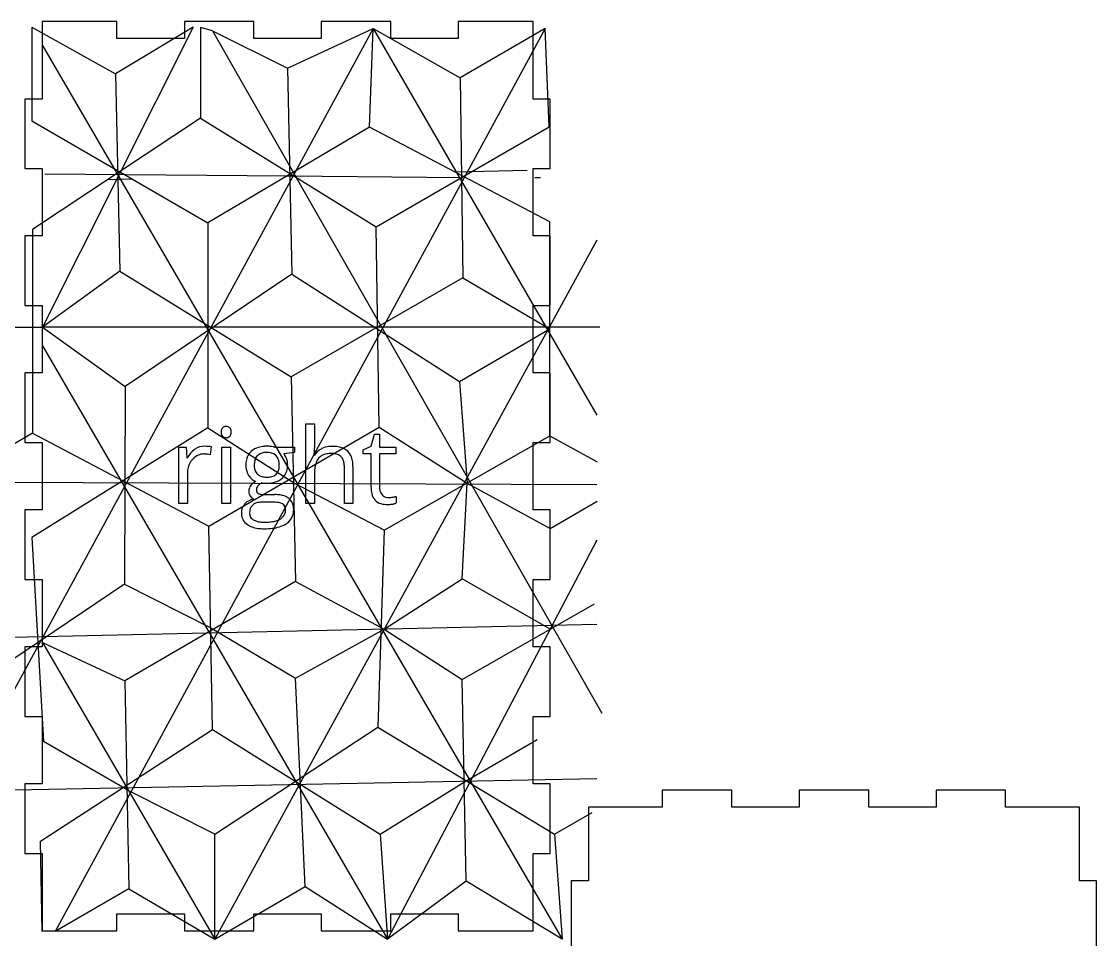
# Model space of a CAD drawing. Header units: centimetres. Extents: x 0 to 23.1, y -0.1 to 26.6.
# Drawn here: x 7.77 to 23.15, y 13.49 to 26.63 of the extents above; entities that cross this region are included whole.
import ezdxf

# ---------------------------------------------------------------- set-up
doc = ezdxf.new("R2010")
doc.units = ezdxf.units.CM
doc.header["$MEASUREMENT"] = 0
doc.layers.add('light v3_box', color=7, linetype='Continuous')
doc.layers.add('light v3_Sketch16', color=7, linetype='Continuous')

msp = doc.modelspace()

# ---------------------------------------------------------------- linework, layer by layer
at = {"layer": 'light v3_box'}
for p, q in [((9.132, 26.632), (8.061, 26.632)), ((8.061, 26.632), (8.061, 25.522)), ((9.132, 26.387), (9.132, 26.632)), ((11.092, 26.632), (10.096, 26.632)), ((10.096, 26.632), (10.096, 26.387)), ((11.092, 26.387), (11.092, 26.632)), ((13.052, 26.632), (12.056, 26.632)), ((12.056, 26.632), (12.056, 26.387)), ((13.052, 26.387), (13.052, 26.632)), ((15.087, 26.632), (14.016, 26.632)), ((14.016, 26.632), (14.016, 26.387)), ((15.087, 25.522), (15.087, 26.632)), ((10.096, 26.387), (9.132, 26.387)), ((12.056, 26.387), (11.092, 26.387)), ((14.016, 26.387), (13.052, 26.387)), ((8.061, 25.522), (7.816, 25.522)), ((7.816, 25.522), (7.816, 24.526)), ((15.332, 25.522), (15.087, 25.522)), ((15.332, 24.526), (15.332, 25.522)), ((7.816, 24.526), (8.061, 24.526)), ((8.061, 24.526), (8.061, 23.562)), ((15.087, 23.562), (15.087, 24.526)), ((15.087, 24.526), (15.332, 24.526)), ((8.061, 23.562), (7.816, 23.562)), ((7.816, 23.562), (7.816, 22.566)), ((15.332, 23.562), (15.087, 23.562)), ((15.332, 22.566), (15.332, 23.562)), ((7.816, 22.566), (8.061, 22.566)), ((8.061, 22.566), (8.061, 21.602)), ((15.087, 22.566), (15.332, 22.566)), ((15.087, 21.602), (15.087, 22.566)), ((8.061, 21.602), (7.816, 21.602)), ((7.816, 21.602), (7.816, 20.606)), ((15.332, 21.602), (15.087, 21.602)), ((15.332, 20.606), (15.332, 21.602)), ((11.836, 19.734), (11.836, 20.876)), ((11.836, 20.876), (11.958, 20.876)), ((11.958, 20.876), (11.958, 20.53)), ((12.768, 20.553), (12.819, 20.724)), ((12.819, 20.724), (12.89, 20.724)), ((12.89, 20.724), (12.89, 20.538)), ((7.816, 20.606), (8.061, 20.606)), ((8.061, 20.606), (8.061, 19.642)), ((10.019, 20.538), (10.12, 20.538)), ((10.019, 19.734), (10.019, 20.538)), ((10.12, 20.538), (10.134, 20.389)), ((10.482, 20.544), (10.465, 20.431)), ((10.633, 20.538), (10.755, 20.538)), ((10.633, 19.734), (10.633, 20.538)), ((10.755, 20.538), (10.755, 19.734)), ((11.393, 20.538), (11.671, 20.538)), ((11.671, 20.461), (11.522, 20.443)), ((11.671, 20.538), (11.671, 20.461)), ((12.653, 20.502), (12.768, 20.553)), ((12.653, 20.443), (12.653, 20.502)), ((12.89, 20.538), (13.123, 20.538)), ((13.123, 20.538), (13.123, 20.443)), ((15.087, 19.642), (15.087, 20.606)), ((15.087, 20.606), (15.332, 20.606)), ((10.134, 20.389), (10.139, 20.389)), ((11.952, 20.426), (11.96, 20.426)), ((12.768, 20.443), (12.653, 20.443)), ((12.768, 19.965), (12.768, 20.443)), ((12.89, 20.443), (12.89, 19.97)), ((13.123, 20.443), (12.89, 20.443)), ((10.141, 20.165), (10.141, 19.734)), ((11.958, 20.154), (11.958, 19.734)), ((12.387, 19.734), (12.387, 20.254)), ((12.509, 20.258), (12.509, 19.734)), ((11.248, 19.861), (11.39, 19.861)), ((10.141, 19.734), (10.019, 19.734)), ((10.755, 19.734), (10.633, 19.734)), ((11.351, 19.752), (11.205, 19.752)), ((11.958, 19.734), (11.836, 19.734)), ((12.509, 19.734), (12.387, 19.734)), ((13.129, 19.834), (13.129, 19.741)), ((7.816, 19.642), (7.816, 18.646)), ((8.061, 19.642), (7.816, 19.642)), ((15.332, 19.642), (15.087, 19.642)), ((15.332, 18.646), (15.332, 19.642)), ((7.816, 18.646), (8.061, 18.646)), ((8.061, 18.646), (8.061, 17.682)), ((15.087, 18.646), (15.332, 18.646)), ((15.087, 17.682), (15.087, 18.646)), ((8.061, 17.682), (7.816, 17.682)), ((7.816, 17.682), (7.816, 16.686)), ((15.332, 17.682), (15.087, 17.682)), ((15.332, 16.686), (15.332, 17.682)), ((7.816, 16.686), (8.061, 16.686)), ((8.061, 16.686), (8.061, 15.722)), ((15.087, 16.686), (15.332, 16.686)), ((15.087, 15.722), (15.087, 16.686)), ((8.061, 15.722), (7.816, 15.722)), ((7.816, 15.722), (7.816, 14.726)), ((15.332, 15.722), (15.087, 15.722)), ((15.332, 14.726), (15.332, 15.722)), ((17.928, 15.632), (16.932, 15.632)), ((16.932, 15.632), (16.932, 15.387)), ((17.928, 15.387), (17.928, 15.632)), ((19.888, 15.632), (18.892, 15.632)), ((18.892, 15.632), (18.892, 15.387)), ((19.888, 15.387), (19.888, 15.632)), ((20.852, 15.632), (20.852, 15.387)), ((21.848, 15.632), (20.852, 15.632)), ((21.848, 15.387), (21.848, 15.632)), ((15.877, 15.387), (15.877, 14.332)), ((16.932, 15.387), (15.877, 15.387)), ((18.892, 15.387), (17.928, 15.387)), ((20.852, 15.387), (19.888, 15.387)), ((22.903, 15.387), (21.848, 15.387)), ((22.903, 14.332), (22.903, 15.387)), ((7.816, 14.726), (8.061, 14.726)), ((8.061, 14.726), (8.061, 13.616)), ((15.087, 13.616), (15.087, 14.726)), ((15.087, 14.726), (15.332, 14.726)), ((15.632, 14.332), (15.632, 13.336)), ((15.877, 14.332), (15.632, 14.332)), ((23.148, 14.332), (22.903, 14.332)), ((23.148, 13.336), (23.148, 14.332)), ((9.132, 13.861), (10.096, 13.861)), ((9.132, 13.616), (9.132, 13.861)), ((10.096, 13.861), (10.096, 13.616)), ((11.092, 13.861), (12.056, 13.861)), ((11.092, 13.616), (11.092, 13.861)), ((12.056, 13.861), (12.056, 13.616)), ((13.052, 13.616), (13.052, 13.861)), ((13.052, 13.861), (14.016, 13.861)), ((14.016, 13.861), (14.016, 13.616)), ((8.061, 13.616), (9.132, 13.616)), ((10.096, 13.616), (11.092, 13.616)), ((12.056, 13.616), (13.052, 13.616)), ((14.016, 13.616), (15.087, 13.616))]:
    msp.add_line(p, q, dxfattribs=at)
for centre, radius, start, end in [((10.757, 20.757), 0.135, 170.8452, 180.3545), ((10.707, 20.765), 0.0838, 155.9679, 171.0516), ((10.682, 20.776), 0.057, 133.788, 155.9172), ((10.691, 20.766), 0.0705, 92.6446, 133.4711), ((10.694, 20.744), 0.093, 89.9692, 93.7644), ((10.695, 20.765), 0.0718, 46.3709, 90.8879), ((10.703, 20.772), 0.0615, 17.7252, 46.4474), ((10.669, 20.761), 0.0968, 4.9428, 18.1901), ((10.627, 20.756), 0.139, 359.8848, 5.3182), ((10.766, 20.756), 0.144, 179.8806, 185.3686), ((10.722, 20.751), 0.0992, 184.9926, 198.204), ((10.688, 20.739), 0.0629, 197.7934, 224.8942), ((10.691, 20.743), 0.0684, 225.13, 249.9002), ((10.694, 20.752), 0.0774, 250.5, 270.5978), ((10.695, 20.746), 0.0711, 269.1788, 314.2807), ((10.704, 20.738), 0.0595, 313.6153, 332.2677), ((10.686, 20.747), 0.0794, 332.6322, 350.0706), ((10.64, 20.755), 0.126, 349.8345, 0.3891), ((10.424, 20.25), 0.314, 124.2322, 139.4161), ((10.385, 20.31), 0.243, 89.6797, 124.4406), ((10.387, 19.993), 0.559, 84.9923, 90.1281), ((10.401, 20.144), 0.408, 78.4892, 85.0266), ((11.211, 20.31), 0.232, 132.3288, 167.3341), ((11.226, 20.287), 0.259, 106.2189, 131.5377), ((11.266, 20.159), 0.393, 93.633, 106.5409), ((11.254, 20.295), 0.167, 101.0621, 121.9739), ((11.272, 20.208), 0.256, 89.5859, 101.3334), ((11.279, 20.015), 0.538, 89.9381, 94.0268), ((11.277, 20.199), 0.265, 76.1095, 90.7028), ((11.281, 20.086), 0.467, 82.5852, 90.185), ((11.295, 20.196), 0.356, 74.0089, 82.5694), ((11.235, 20.514), 0.723, 354.9829, 357.8943), ((10.862, 20.529), 1.096, 357.8674, 0.0683), ((12.166, 20.297), 0.243, 119.8316, 147.9726), ((12.196, 20.252), 0.297, 116.6659, 120.4183), ((12.201, 20.238), 0.313, 96.6652, 116.3783), ((12.213, 20.156), 0.395, 89.8927, 96.996), ((12.217, 20.057), 0.494, 80.6863, 90.3537), ((12.247, 20.238), 0.311, 65.6023, 80.8844), ((12.284, 20.321), 0.22, 46.7401, 65.4131), ((12.287, 20.329), 0.212, 19.2204, 45.7661), ((10.498, 20.187), 0.411, 139.4139, 150.6033), ((10.42, 20.18), 0.278, 138.9576, 174.5422), ((10.428, 20.172), 0.289, 135.6209, 138.8378), ((10.376, 20.231), 0.211, 89.6335, 137.0881), ((10.377, 20.156), 0.286, 87.3438, 89.9659), ((10.372, 20.068), 0.374, 81.5884, 87.1916), ((10.349, 19.907), 0.537, 77.4454, 81.636), ((11.327, 20.28), 0.352, 166.8196, 180.4839), ((11.416, 20.281), 0.321, 175.3394, 180.0864), ((11.324, 20.29), 0.227, 162.5912, 175.7343), ((11.246, 20.315), 0.146, 135.584, 163.0016), ((11.241, 20.318), 0.14, 122.5211, 134.9967), ((11.311, 20.321), 0.138, 13.9536, 77.6674), ((11.193, 20.286), 0.262, 359.1806, 15.0432), ((11.367, 20.32), 0.198, 29.4584, 38.3577), ((11.286, 20.274), 0.291, 23.1845, 29.5422), ((11.209, 20.24), 0.376, 21.2506, 23.349), ((11.34, 20.292), 0.234, 6.8505, 20.9872), ((11.274, 20.283), 0.301, 359.8711, 7.0432), ((11.48, 20.493), 0.477, 351.9713, 354.9619), ((12.314, 20.2), 0.353, 160.1567, 171.5313), ((12.173, 20.252), 0.203, 140.6208, 160.5049), ((12.147, 20.27), 0.171, 118.4551, 139.6706), ((12.173, 20.218), 0.229, 100.1068, 118.0847), ((12.199, 20.08), 0.369, 89.5919, 100.3595), ((12.203, 20.126), 0.323, 84.0198, 90.1511), ((12.215, 20.23), 0.218, 71.0828, 84.3691), ((12.242, 20.306), 0.137, 43.3791, 71.5386), ((12.235, 20.303), 0.145, 22.7025, 42.342), ((12.17, 20.276), 0.215, 8.4931, 22.658), ((12.042, 20.256), 0.344, 359.6714, 8.6877), ((12.165, 20.284), 0.343, 6.4734, 19.6468), ((11.982, 20.26), 0.527, 359.7945, 6.7744), ((10.511, 20.166), 0.37, 173.6907, 180.0883), ((11.283, 20.277), 0.307, 179.976, 183.6207), ((11.228, 20.271), 0.252, 183.0161, 212.3123), ((11.334, 20.279), 0.238, 179.5618, 191.6529), ((11.251, 20.261), 0.153, 191.3555, 213.366), ((11.231, 20.249), 0.13, 213.9574, 227.7972), ((11.248, 20.27), 0.157, 228.2621, 254.7341), ((11.316, 20.249), 0.134, 282.7797, 346.4828), ((11.208, 20.279), 0.247, 345.4362, 0.7466), ((11.347, 20.265), 0.226, 310.6098, 342.0924), ((11.296, 20.28), 0.279, 342.565, 0.5958), ((12.745, 20.154), 0.786, 178.108, 180.023), ((12.541, 20.164), 0.583, 171.3202, 178.3407), ((11.238, 20.279), 0.265, 212.4714, 215.8876), ((11.198, 20.246), 0.214, 215.1641, 247.4748), ((11.184, 19.883), 0.174, 132.7259, 144.148), ((11.249, 19.813), 0.27, 125.2213, 132.8656), ((11.315, 19.722), 0.383, 121.2353, 125.3795), ((11.249, 19.906), 0.128, 128.0882, 147.1401), ((11.305, 19.837), 0.217, 117.3935, 128.4095), ((11.265, 20.354), 0.331, 259.4963, 263.3904), ((11.27, 20.346), 0.236, 254.4017, 267.4349), ((11.272, 20.415), 0.392, 263.4837, 270.1271), ((11.276, 20.423), 0.314, 267.0155, 270.0324), ((11.273, 20.553), 0.529, 269.9692, 272.9312), ((11.28, 20.375), 0.265, 269.2257, 284.3773), ((11.282, 20.426), 0.402, 272.5335, 285.258), ((11.318, 20.299), 0.27, 284.9316, 310.6223), ((11.158, 19.909), 0.139, 161.7226, 180.4843), ((11.159, 19.908), 0.14, 179.9835, 182.938), ((11.132, 19.905), 0.113, 182.1767, 215.3416), ((11.143, 19.914), 0.123, 144.4964, 161.335), ((11.219, 19.926), 0.0917, 147.5369, 180.2592), ((11.191, 19.925), 0.0631, 179.2919, 198.3581), ((11.179, 19.922), 0.051, 199.2292, 239.5691), ((11.189, 19.936), 0.0676, 238.2205, 239.8455), ((11.196, 19.952), 0.0855, 240.7302, 254.5027), ((11.22, 20.032), 0.169, 254.1636, 262.2123), ((11.238, 20.161), 0.3, 262.0556, 267.2083), ((11.247, 20.325), 0.463, 267.0919, 270.0864), ((11.393, 19.362), 0.499, 81.5744, 90.306), ((11.42, 19.541), 0.318, 68.3671, 81.74), ((13.151, 19.96), 0.383, 179.3551, 192.8478), ((12.959, 19.908), 0.184, 190.3818, 253.8772), ((13.135, 19.968), 0.245, 179.6417, 189.7506), ((13.048, 19.953), 0.157, 189.548, 205.7873), ((13.013, 19.936), 0.118, 206.1294, 221.4084), ((13.009, 19.933), 0.113, 221.5949, 262.3505), ((11.099, 19.6), 0.186, 138.3916, 181.0053), ((11.118, 19.583), 0.213, 113.8122, 138.3496), ((11.156, 19.502), 0.302, 102.2871, 114.1173), ((11.16, 19.615), 0.128, 130.7945, 169.0413), ((11.162, 19.927), 0.15, 215.4649, 217.1749), ((11.144, 19.912), 0.126, 216.5861, 245.4969), ((11.169, 19.604), 0.143, 117.2304, 130.5024), ((11.186, 19.568), 0.183, 99.8103, 116.8229), ((11.203, 19.472), 0.28, 89.6435, 100.0209), ((11.353, 18.977), 0.775, 86.5054, 90.1399), ((11.373, 19.293), 0.459, 81.4172, 86.5757), ((11.405, 19.502), 0.246, 73.41, 81.5907), ((11.444, 19.627), 0.116, 58.9972, 73.8587), ((11.463, 19.661), 0.0768, 31.5095, 58.0778), ((11.442, 19.65), 0.0999, 10.6609, 30.9362), ((11.456, 19.632), 0.22, 52.188, 68.2501), ((11.481, 19.666), 0.178, 8.6201, 51.8983), ((11.393, 19.647), 0.268, 359.7431, 9.7326), ((12.996, 20.037), 0.318, 253.7848, 270.8852), ((13.018, 19.982), 0.163, 261.3266, 270.1913), ((13.001, 20.031), 0.312, 270.0032, 270.7607), ((12.999, 20.099), 0.38, 270.8932, 275.5484), ((13.02, 20.22), 0.4, 269.8804, 278.3028), ((12.985, 20.246), 0.528, 275.5261, 279.294), ((12.998, 20.175), 0.456, 279.1861, 280.1143), ((13.024, 20.188), 0.369, 278.4154, 279.0081), ((13.018, 20.064), 0.343, 280.007, 283.3735), ((12.979, 20.475), 0.659, 278.959, 280.5104), ((13.049, 19.937), 0.212, 283.3069, 288.1199), ((13.021, 20.246), 0.426, 280.4847, 282.6268), ((13.059, 20.079), 0.255, 282.5876, 285.5795), ((13.078, 19.849), 0.12, 287.9888, 295.3049), ((13.078, 20.01), 0.183, 285.7243, 286.2563), ((11.17, 19.597), 0.257, 179.9784, 183.0227), ((11.11, 19.591), 0.197, 182.208, 207.7462), ((11.225, 19.6), 0.195, 168.2581, 180.382), ((11.152, 19.597), 0.122, 179.2207, 200.9355), ((11.138, 19.593), 0.108, 202.0287, 236.1457), ((11.378, 19.663), 0.178, 301.2231, 318.6238), ((11.41, 19.633), 0.133, 319.0765, 1.1407), ((11.379, 19.637), 0.165, 359.5461, 10.9905), ((11.436, 19.633), 0.224, 302.9904, 339.5495), ((11.397, 19.643), 0.264, 340.5269, 0.7202), ((11.105, 19.593), 0.194, 208.9036, 236.4231), ((11.156, 19.666), 0.283, 235.9668, 251.2229), ((11.204, 19.807), 0.433, 251.2102, 262.7064), ((11.159, 19.621), 0.143, 235.0632, 238.5043), ((11.185, 19.667), 0.195, 239.1066, 254.4863), ((11.219, 19.784), 0.317, 254.2324, 263.4937), ((11.24, 19.965), 0.499, 263.4108, 270.1457), ((11.243, 20.093), 0.627, 269.9085, 270.0001), ((11.246, 20.285), 0.819, 269.7957, 275.3991), ((11.276, 19.97), 0.503, 275.2957, 283.3516), ((11.288, 19.978), 0.603, 276.494, 286.4954), ((11.326, 19.764), 0.291, 283.1371, 295.8573), ((11.363, 19.683), 0.202, 296.4047, 301.8009), ((11.357, 19.751), 0.365, 286.2542, 302.528), ((11.395, 19.685), 0.29, 303.1868, 304.1724), ((11.238, 20.055), 0.683, 262.5635, 270.2699), ((11.245, 20.338), 0.966, 269.7545, 276.617)]:
    msp.add_arc(centre, radius, start, end, dxfattribs=at)
at = {"layer": 'light v3_Sketch16'}
for p, q in [((12.796, 26.533), (7.48, 16.731)), ((7.912, 26.552), (7.912, 25.209)), ((7.912, 26.552), (9.11, 25.881)), ((10.224, 26.552), (8.066, 22.257)), ((15.257, 26.533), (8.248, 13.609)), ((10.224, 26.552), (9.11, 25.881)), ((10.328, 26.548), (10.328, 25.248)), ((10.5, 26.5), (10.328, 26.548)), ((10.5, 26.5), (16.071, 16.731)), ((10.5, 26.5), (11.57, 25.963)), ((11.57, 25.963), (12.796, 26.533)), ((12.747, 25.12), (12.796, 26.533)), ((12.796, 26.533), (16, 21)), ((12.796, 26.533), (14.041, 25.828)), ((15.257, 26.533), (14.041, 25.828)), ((15.316, 25.123), (15.257, 26.533)), ((8.066, 26.287), (15.5, 13.5)), ((9.11, 25.881), (9.172, 23.061)), ((11.57, 25.963), (11.634, 23.014)), ((14.041, 25.828), (14.079, 22.965)), ((10.328, 25.248), (7.925, 23.655)), ((10.328, 25.248), (12.842, 23.691)), ((7.912, 25.209), (10.432, 23.752)), ((12.747, 25.12), (10.432, 23.752)), ((15.324, 23.766), (12.747, 25.12)), ((12.842, 23.691), (15.316, 25.123)), ((15, 24.5), (13.971, 24.477)), ((8.098, 24.452), (11.571, 24.425)), ((9.353, 24.376), (9, 24.368)), ((11.682, 24.427), (11.571, 24.425)), ((11.571, 24.425), (14.06, 24.397)), ((15.113, 24.397), (15.191, 24.397)), ((10.432, 23.752), (10.432, 20.818)), ((12.885, 20.828), (12.842, 23.691)), ((15.324, 20.7), (15.324, 23.766)), ((7.925, 23.655), (7.925, 20.74)), ((16, 23.5), (10.534, 13.5)), ((9.172, 23.061), (8.066, 22.257)), ((9.172, 23.061), (11.626, 21.545)), ((11.634, 23.014), (9.251, 21.407)), ((14.079, 22.965), (11.626, 21.545)), ((11.634, 23.014), (14.034, 21.48)), ((14.079, 22.965), (15.324, 22.233)), ((7.317, 22.257), (8.066, 22.257)), ((16.041, 22.257), (8.066, 22.257)), ((8.066, 22.257), (9.251, 21.407)), ((14.034, 21.48), (15.324, 22.233)), ((8.066, 21.992), (13.003, 13.5)), ((11.626, 21.545), (11.689, 18.615)), ((9.251, 21.407), (9.24, 18.577)), ((14.034, 21.48), (14.141, 20.025)), ((10.432, 20.818), (7.912, 19.248)), ((10.432, 20.818), (11.689, 20.017)), ((10.447, 19.41), (12.885, 20.828)), ((12.885, 20.828), (14.141, 20.025)), ((7.925, 20.74), (7.18, 20.307)), ((7.925, 20.74), (10.447, 19.41)), ((12.957, 19.35), (15.324, 20.7)), ((15.324, 20.7), (16.003, 20.329)), ((16, 20), (7.377, 20.033)), ((12.957, 19.35), (11.689, 20.017)), ((14.072, 18.653), (14.141, 20.025)), ((14.141, 20.025), (15.33, 19.375)), ((15.33, 19.375), (16.003, 19.766)), ((10.5, 16.5), (10.447, 19.41)), ((7.912, 19.248), (8.082, 16.329)), ((12.957, 19.35), (12.863, 16.53)), ((16, 19.21), (13.003, 13.5)), ((11.689, 18.615), (9.246, 17.195)), ((11.689, 18.615), (12.957, 17.933)), ((12.957, 17.933), (14.072, 18.653)), ((15.33, 17.933), (14.072, 18.653)), ((9.24, 18.577), (7.313, 17.279)), ((9.24, 18.577), (10.473, 17.955)), ((14.072, 17.216), (15.967, 18.296)), ((16, 18), (7.377, 17.81)), ((10.473, 17.955), (11.689, 17.235)), ((11.689, 17.235), (12.957, 17.933)), ((12.957, 17.933), (14.072, 17.216)), ((8.066, 17.746), (10.534, 13.5)), ((8.066, 17.746), (9.246, 17.195)), ((11.824, 14.25), (11.689, 17.235)), ((9.246, 17.195), (9.3, 14.218)), ((14.129, 14.33), (14.072, 17.216)), ((8.039, 14.899), (10.5, 16.5)), ((10.5, 16.5), (12.9, 15)), ((10.534, 14.999), (12.863, 16.53)), ((12.863, 16.53), (15.394, 14.999)), ((9.3, 15.623), (8.082, 16.329)), ((14.129, 15.765), (15.144, 16.355)), ((16, 15.791), (7.377, 15.623)), ((12.9, 15), (14.129, 15.765)), ((10.534, 14.999), (9.3, 15.623)), ((15.394, 14.999), (15.93, 15.311)), ((10.534, 13.5), (10.534, 14.999)), ((12.9, 15), (13.003, 13.5)), ((15.394, 14.999), (15.5, 13.5)), ((8.062, 13.609), (8.039, 14.899)), ((14.129, 14.33), (13.003, 13.5)), ((15.5, 13.5), (14.129, 14.33)), ((9.3, 14.218), (8.248, 13.609)), ((9.3, 14.218), (10.534, 13.5)), ((10.534, 13.5), (11.824, 14.25)), ((11.824, 14.25), (13.003, 13.5))]:
    msp.add_line(p, q, dxfattribs=at)

doc.saveas('drawing.dxf')
